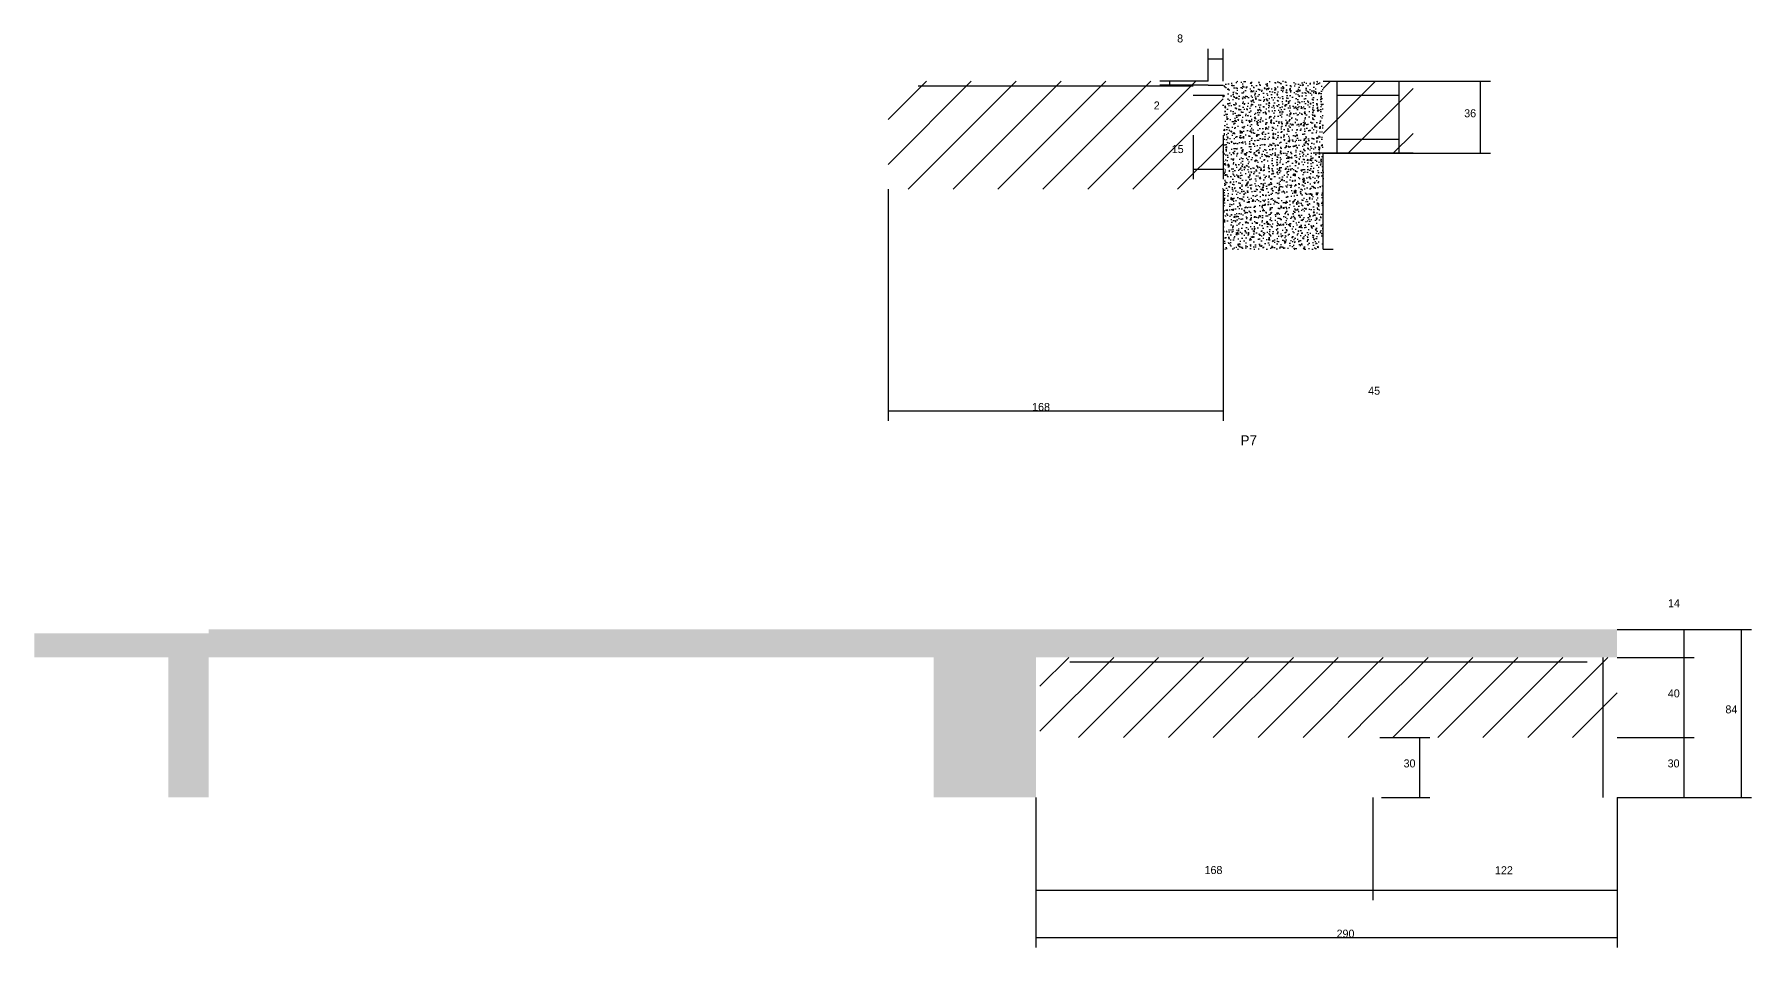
# Model space of a CAD drawing. Header units: metres. Extents: x 131174 to 133293, y 31530 to 32816.
# Drawn here: x 131174 to 132032, y 32359 to 32816 of the extents above; entities that cross this region are included whole.
import ezdxf

# ---------------------------------------------------------------- set-up
doc = ezdxf.new("R2010")
doc.units = ezdxf.units.M
for name, color, linetype in [('COTA', 241, 'Continuous'), ('Hachura', 253, 'Continuous'), ('NOMENCLATURA', 7, 'Continuous'), ('Painéis', 200, 'Continuous'), ('SARR_2.2x7', 40, 'Continuous')]:
    doc.layers.add(name, color=color, linetype=linetype)

msp = doc.modelspace()

# ---------------------------------------------------------------- hatches: boundary and pattern name
at = {"layer": 'COTA'}
h = msp.add_hatch(dxfattribs=at)
h.set_pattern_fill('AR-CONC', scale=0.03)
h.paths.add_polyline_path([(131818.2, 32756.1), (131818.2, 32792.1), (131768.2, 32792.1), (131768.2, 32790.1), (131768.2, 32708.1), (131818.2, 32708.1)])
h = msp.add_hatch(dxfattribs=at)
h.set_pattern_fill('AR-CONC', scale=0.03)
h.paths.add_polyline_path([(131674.6, 32434.1), (131674.6, 32504.1), (131965.1, 32504.1), (131965.1, 32518.1), (131261, 32518.1), (131261, 32516.1), (131173.9, 32516.1), (131173.9, 32504.1), (131240.9, 32504.1), (131240.9, 32434.1), (131261, 32434.1), (131261, 32504.1), (131623.5, 32504.1), (131623.5, 32464.1), (131623.5, 32434.1)])
at = {"layer": 'Hachura'}
h = msp.add_hatch(dxfattribs=at)
h.set_pattern_fill('ANSI31', scale=5)
h.paths.add_polyline_path([(131600.7, 32738.1), (131768.2, 32738.1), (131768.2, 32790.1), (131760.7, 32790.1), (131760.7, 32792.1), (131600.7, 32792.1)])
h = msp.add_hatch(dxfattribs=at)
h.set_pattern_fill('ANSI31', scale=5)
h.paths.add_polyline_path([(131863.2, 32756.1), (131863.2, 32792.1), (131818.2, 32792.1), (131818.2, 32756.1)])
h = msp.add_hatch(dxfattribs=at)
h.set_pattern_fill('ANSI31', scale=5)
h.paths.add_polyline_path([(131843.1, 32464.1), (131843.1, 32504.1), (131676.6, 32504.1), (131676.6, 32464.1)])
h = msp.add_hatch(dxfattribs=at)
h.set_pattern_fill('ANSI31', scale=5)
h.paths.add_polyline_path([(131843.1, 32464.1), (131965.1, 32464.1), (131965.1, 32504.1), (131843.1, 32504.1)])

# ---------------------------------------------------------------- linework, layer by layer
at = {"layer": 'COTA'}
for p, q in [((131760.7, 32792.1), (131760.7, 32808.4)), ((131760.7, 32803.4), (131768.2, 32803.4)), ((131768.2, 32792.1), (131768.2, 32808.4)), ((131760.7, 32792.1), (131736.5, 32792.1)), ((131760.7, 32790.1), (131736.5, 32790.1)), ((131741.5, 32790.1), (131741.5, 32792.1)), ((131863.2, 32792.1), (131901.9, 32792.1)), ((131896.9, 32756.1), (131896.9, 32792.1)), ((131753.2, 32765.2), (131753.2, 32743.1)), ((131768.2, 32765.2), (131768.2, 32743.1)), ((131863.2, 32756.1), (131813.2, 32756.1)), ((131818.2, 32708.1), (131818.2, 32756.1)), ((131863.2, 32756.1), (131901.9, 32756.1)), ((131753.2, 32748.1), (131768.2, 32748.1)), ((131600.7, 32738.1), (131600.7, 32622.3)), ((131768.2, 32738.1), (131768.2, 32622.3)), ((131818.2, 32708.1), (131823.2, 32708.1)), ((131600.7, 32627.3), (131768.2, 32627.3)), ((131965.1, 32518.1), (132003.6, 32518.1)), ((131965.1, 32518.1), (132032.4, 32518.1)), ((131998.6, 32504.1), (131998.6, 32518.1)), ((132027.4, 32434.1), (132027.4, 32518.1)), ((131965.1, 32504.1), (132003.6, 32504.1)), ((131965.1, 32504.1), (132003.6, 32504.1)), ((131998.6, 32464.1), (131998.6, 32504.1)), ((131846.6, 32464.1), (131871.6, 32464.1)), ((131866.6, 32434.1), (131866.6, 32464.1)), ((131965.1, 32464.1), (132003.6, 32464.1)), ((131965.1, 32464.1), (132003.6, 32464.1)), ((131998.6, 32434.1), (131998.6, 32464.1)), ((131674.6, 32434.1), (131674.6, 32382.7)), ((131674.6, 32434.1), (131674.6, 32359)), ((131843.1, 32434.1), (131843.1, 32382.7)), ((131843.1, 32434.1), (131843.1, 32382.7)), ((131847.3, 32434.1), (131871.6, 32434.1)), ((131965.1, 32434.1), (131965.1, 32382.7)), ((131965.1, 32434.1), (131965.1, 32359)), ((131965.1, 32434.1), (132032.4, 32434.1)), ((131965.1, 32434.1), (132003.6, 32434.1)), ((131674.6, 32387.7), (131843.1, 32387.7)), ((131843.1, 32387.7), (131965.1, 32387.7)), ((131674.6, 32364), (131965.1, 32364))]:
    msp.add_line(p, q, dxfattribs=at)
at = {"layer": 'Painéis'}
for p, q in [((131760.7, 32790.1), (131768.2, 32790.1)), ((131818.2, 32792.1), (131863.2, 32792.1)), ((131818.2, 32756.1), (131863.2, 32756.1))]:
    msp.add_line(p, q, dxfattribs=at)
at = {"layer": 'SARR_2.2x7'}
for p, q in [((131615.7, 32789.9), (131753.2, 32789.9)), ((131825.2, 32756.1), (131825.2, 32792.1)), ((131856.2, 32756.1), (131856.2, 32792.1)), ((131753.2, 32785.1), (131768.2, 32785.1)), ((131825.2, 32785.1), (131856.2, 32785.1)), ((131825.2, 32763.1), (131856.2, 32763.1)), ((131958.1, 32464.1), (131958.1, 32504.1)), ((131691.6, 32501.9), (131843.1, 32501.9)), ((131843.1, 32501.9), (131950.1, 32501.9)), ((131958.1, 32434.1), (131958.1, 32464.1))]:
    msp.add_line(p, q, dxfattribs=at)

# ---------------------------------------------------------------- texts
at = {"layer": 'COTA'}
for s, p in [('8', (131745.2, 32811.5)), ('2', (131733.5, 32778)), ('36', (131888.7, 32774.1)), ('15', (131742.5, 32756.2)), ('45', (131840.7, 32635.4)), ('168', (131672.7, 32627.3)), ('14', (131990.6, 32529.2)), ('40', (131990.5, 32484.1)), ('84', (132019.3, 32476.1)), ('30', (131858.4, 32449.1)), ('30', (131990.4, 32449.1)), ('168', (131758.9, 32395.8)), ('122', (131904.1, 32395.7)), ('290', (131824.9, 32364))]:
    msp.add_text(s, height=4, dxfattribs=at).set_placement(p)
at = {"layer": 'NOMENCLATURA'}
msp.add_text('P7', height=5, dxfattribs=at).set_placement((131776.9, 32610.1))

doc.saveas('drawing.dxf')
